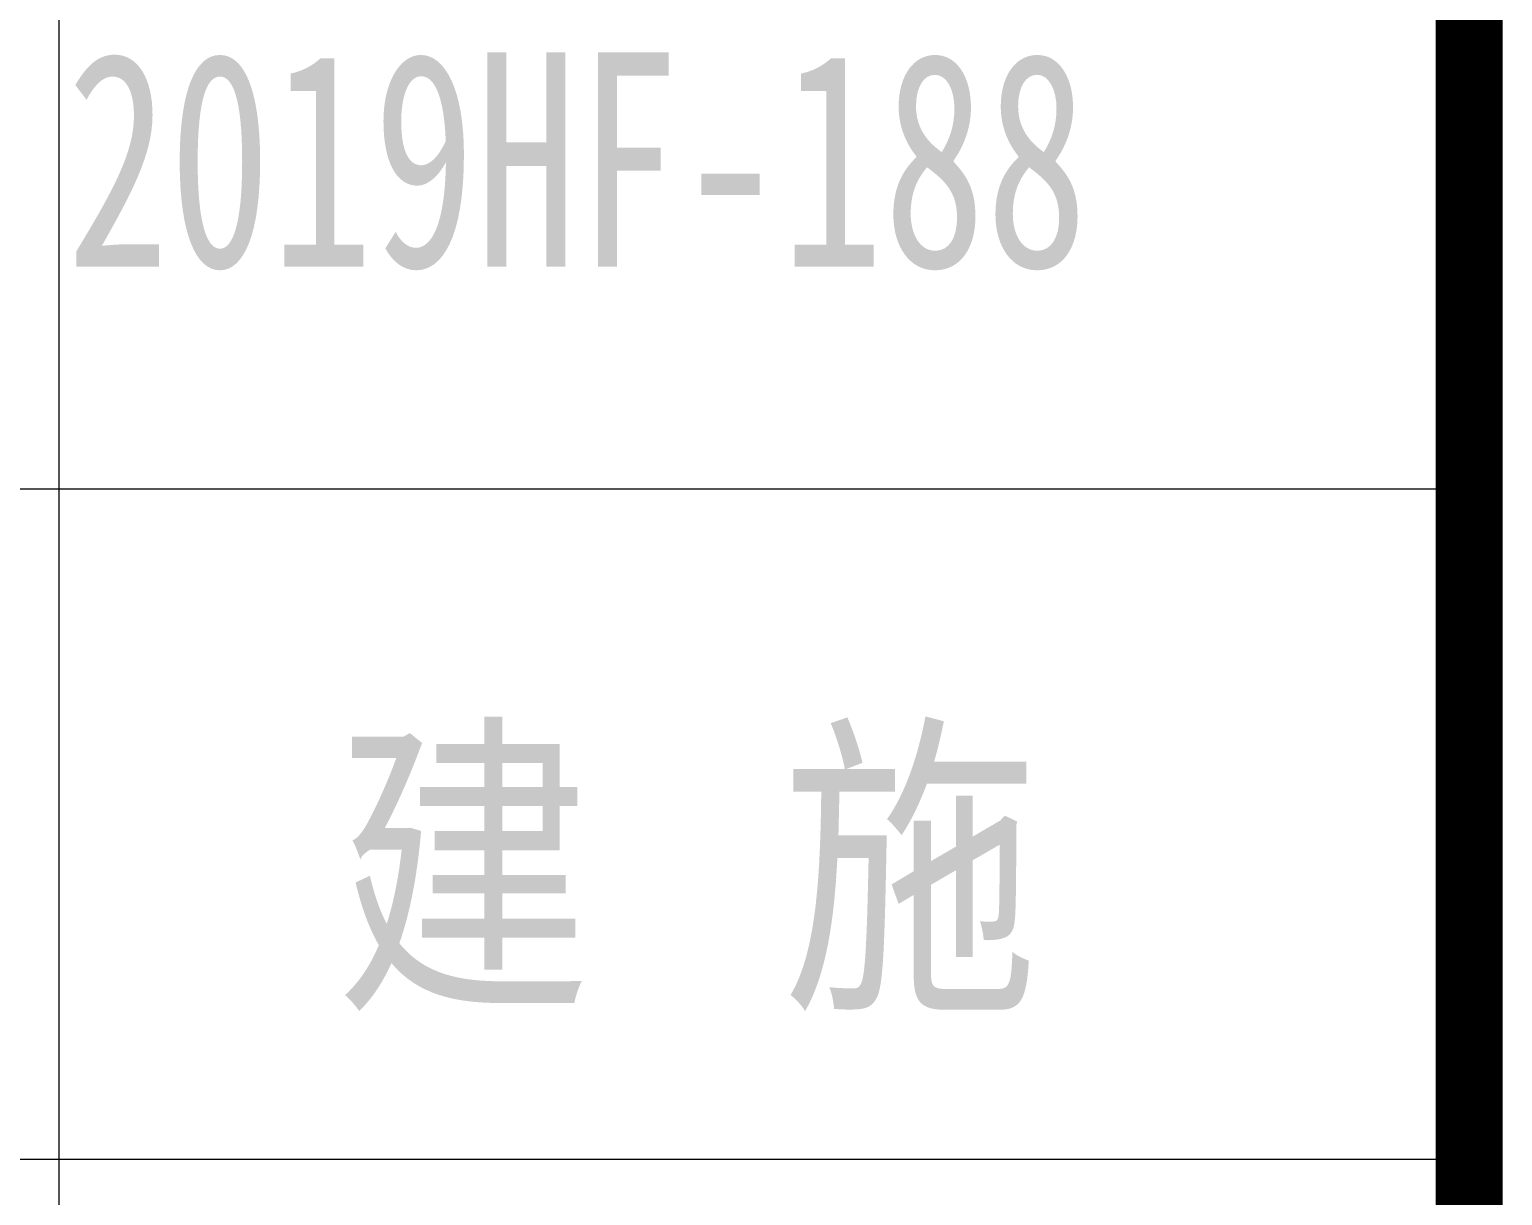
# Model space of a CAD drawing. Header units: inches. Extents: x -3733042 to -3450527, y 579159 to 997713.
# Drawn here: x -3718979 to -3718429, y 624846 to 625281 of the extents above; entities that cross this region are included whole.
import ezdxf

# ---------------------------------------------------------------- set-up
doc = ezdxf.new("R2010")
doc.units = ezdxf.units.IN
doc.header["$LTSCALE"] = 1000
doc.header["$MEASUREMENT"] = 0
doc.layers.get('0').update_dxf_attribs({"lineweight": 18})
for name, color, linetype, lineweight in [('PUB_TITLE', 153, 'Continuous', 18), ('SURFACE', 255, 'Continuous', 18), ('图签文字', 4, 'Continuous', 18)]:
    doc.layers.add(name, color=color, linetype=linetype, lineweight=lineweight)
doc.styles.add('-黑体', font='', dxfattribs={"width": 0.7})
doc.styles.add('建筑图签-黑', font='', dxfattribs={"width": 0.7})
doc.styles.get('-黑体').set_extended_font_data('微软雅黑')
doc.styles.get('建筑图签-黑').set_extended_font_data('黑体')

# ---------------------------------------------------------------- blocks, each defined once
blk = doc.blocks.new('A$C25720DE8')
at = {"layer": 'PUB_TITLE'}
blk.add_lwpolyline([(87599.99852239015, 1500.000090127229, 150, 150, 0), (87599.99852239015, 61500.00009012723, 150, 150, 0), (3749.998522390146, 61500.00009012723, 150, 150, 0), (3749.998522390146, 1500.000090127229, 150, 150, 0)], format="xyseb", close=True, dxfattribs=at)

msp = doc.modelspace()

# ---------------------------------------------------------------- linework, layer by layer
at = {"layer": 'PUB_TITLE'}
for p, q in [((-3718967.720017699, 627305.3711224473), (-3718967.720017699, 624109.3380634587)), ((-3719493.901873555, 625109.3380634587), (-3718441.538161844, 625109.3380634587)), ((-3719493.901873555, 624859.3380634587), (-3718441.538161844, 624859.3380634587))]:
    msp.add_line(p, q, dxfattribs=at)
msp.add_lwpolyline([(-3718441.538161844, 624109.3380634587, 24.99999999999999, 24.99999999999999, 0), (-3718441.538161844, 634109.3380634587, 24.99999999999999, 24.99999999999999, 0), (-3732416.538161844, 634109.3380634587, 24.99999999999999, 24.99999999999999, 0), (-3732416.538161844, 624109.3380634587, 24.99999999999999, 24.99999999999999, 0)], format="xyseb", close=True, dxfattribs=at)

# ---------------------------------------------------------------- block references
at = {"layer": 'SURFACE', "xscale": 0.1666666666666667, "yscale": 0.1666666666666667, "zscale": 0.1666666666666667}
msp.add_blockref('A$C25720DE8', (-3733041.537915575, 623859.3380484375), dxfattribs=at)

# ---------------------------------------------------------------- texts
at = {"insert": (-3718864.436575641, 624914.5441466495), "char_height": 87.49999999999999, "width": 396.8356047703419, "attachment_point": 7, "style": '-黑体'}
msp.add_mtext('{\\W0.8;建   施}', dxfattribs=at)
at = {"layer": '图签文字', "color": 1, "style": '建筑图签-黑', "width": 0.7}
msp.add_text('2019HF-188', height=79.99999999999999, dxfattribs=at).set_placement((-3718964.755194254, 625192.1925555856))

doc.saveas('drawing.dxf')
